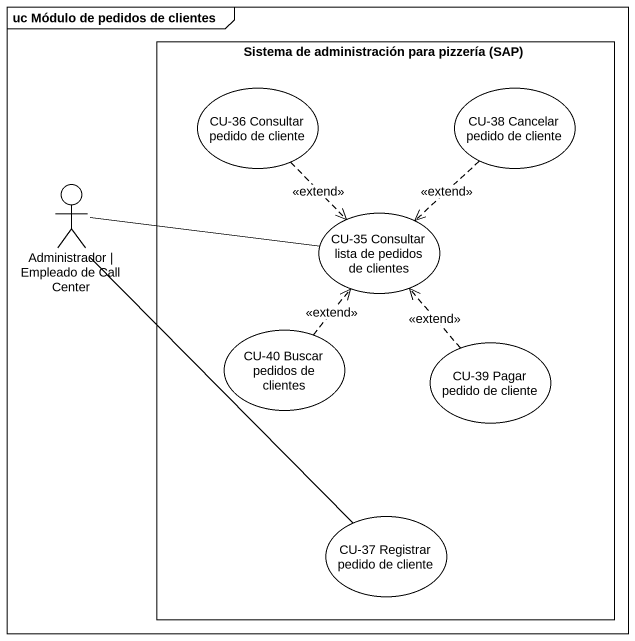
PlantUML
@startuml
mainframe uc Módulo de pedidos de clientes
rectangle "Sistema de administración para pizzería (SAP)" as Sistema_de_administración {
  usecase "CU-36 Consultar pedido de cliente" as CU_36_Consultar_pedido_de
  usecase "CU-38 Cancelar pedido de cliente" as CU_38_Cancelar_pedido_de
  usecase "CU-35 Consultar lista de pedidos de clientes" as CU_35_Consultar_lista_de
  usecase "CU-40 Buscar pedidos de clientes" as CU_40_Buscar_pedidos_de
  usecase "CU-39 Pagar pedido de cliente" as CU_39_Pagar_pedido_de
  usecase "CU-37 Registrar pedido de cliente" as CU_37_Registrar_pedido_de
}
actor "Administrador | Empleado de Call Center" as Administrador_Empleado_de
CU_36_Consultar_pedido_de ..> CU_35_Consultar_lista_de : <<extend>>
CU_38_Cancelar_pedido_de ..> CU_35_Consultar_lista_de : <<extend>>
Administrador_Empleado_de -right- CU_35_Consultar_lista_de
Administrador_Empleado_de -- CU_37_Registrar_pedido_de
CU_40_Buscar_pedidos_de .up.> CU_35_Consultar_lista_de : <<extend>>
CU_39_Pagar_pedido_de .up.> CU_35_Consultar_lista_de : <<extend>>
@enduml
